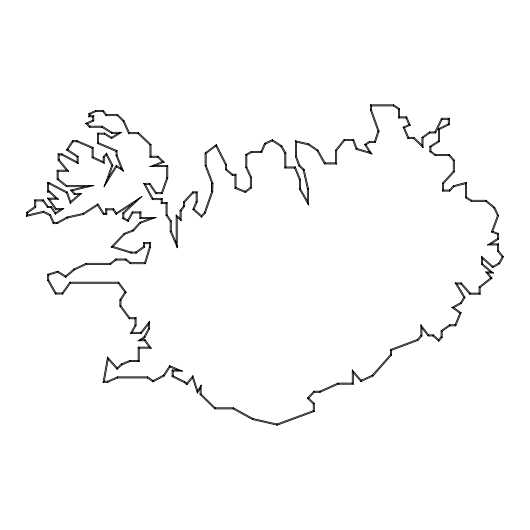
<?xml version="1.0" encoding="UTF-8"?>
<svg xmlns="http://www.w3.org/2000/svg" width="530" height="530" viewBox="0 0 530 530"><rect width="100%" height="100%" fill="white"/><g stroke="black" fill="none" stroke-linecap="round" stroke-linejoin="round"><path stroke-width="0.79" d="M211.907 183.612L211.656 191.582L204.368 212.444L201.499 215.664L201.592 217.24L205.348 213.027L212.769 191.787L213.027 183.42L206.203 165.473L206.203 153.448L215.955 146.194L216.353 144.511L205.083 152.885L205.083 165.678L211.907 183.612L213.027 183.42M149.109 347.09L144.538 340.79L138.125 340.79L141.788 339.67L145.107 339.67L151.295 348.203L149.109 347.09L138.125 347.09L139.244 348.203L139.244 361.553L130.142 361.553L122.145 364.766L117.137 369.304L117.216 367.727L107.504 357.015L103.039 382.342L107.762 382.342L117.534 377.976L147.426 377.976L153.018 381.865L164.227 376.002L170.05 367.018L169.627 365.627L163.452 375.147L153.104 380.56L153.018 381.865M272.221 140.94L272.307 139.668L264.503 143.319L261.065 151.375L261.8 152.488L265.358 144.147L272.221 140.94L280.94 146.552L284.769 153.316L284.769 168.043L294.594 168.043L295.342 166.923L285.889 166.923L284.769 168.043M498.644 243.88L497.524 244.999L487.56 244.999L491.31 243.88L498.644 243.88L498.644 250.836L503.5 256.739L499.624 263.808L492.748 267.743L492.893 266.378L481.452 256.202L481.452 264.324L490.455 271.93L493.509 273.043L488.037 273.043L485.745 271.93L490.455 271.93M34.669 199.863L35.788 200.976L42.857 200.976L47.554 207.535L50.86 207.535L55.306 214.219L55.617 212.669L51.463 206.422L48.124 206.422L43.434 199.863L34.669 199.863L34.669 206.673L26.5 212.457L26.5 216.366L43.434 212.457L43.566 211.278L50.423 214.577L53.967 222.547L53.245 223.667L57.141 223.667L67.389 218.069L83.528 214.451L97.533 205.448L97.871 203.904L103.933 213.332L105.682 213.332L106.802 214.451L103.323 214.451L97.533 205.448M106.278 155.065L106.517 153.104L103.131 156.973L103.131 161.617L104.251 163.366L104.251 157.397L106.278 155.065L111.664 165.386L104.059 186.732L116.607 166.844L116.255 165.307L121.198 168.421L123.516 171.203L116.607 166.844M197.677 390.504L201.155 385.058L200.042 388.874L197.339 393.094L197.677 390.504L192.9 375.737L186.726 383.19L186.871 384.76L184.261 382.594L172.058 376.538L172.058 370.006L177.06 370.006L182.525 371.119L173.171 371.119L172.058 370.006M57.697 272.354L57.856 271.135L65.634 276.011L65.733 277.389L57.697 272.354L48.747 275.11L47.627 274.282L47.627 280.403L55.378 294.064L62.745 294.064L70.391 283.292L118.21 283.292L124.822 292.235L126.18 292.196L120.986 300.132L120.986 305.75L129.711 317.682L136.097 317.682L136.097 325.48L132.255 332.317L130.347 333.43L134.984 325.188L134.984 318.795L136.097 317.682M131.221 252.028L135.839 252.028L143.544 246.477L143.544 242.594L144.663 243.714L144.663 247.046L136.203 253.141L131.056 253.141L131.221 252.028L113.168 246.496L111.121 247.033L124.04 233.425L132.851 229.994L139.84 222.256L149.884 218.552L156.145 217.439L140.953 217.439L139.84 218.552L139.84 212.994L140.953 211.881L140.953 217.439M103.039 382.342L104.364 381.229L108.206 359.453L107.504 357.015M197.339 393.094L192.463 378.016L192.9 375.737M92.061 148.228L92.061 157.688L93.181 156.973L93.181 147.486L92.061 148.228L76.823 141.768L77.049 140.649L72.497 140.649L66.376 149.937L77.049 156.973L77.049 161.842L78.168 163.697L78.168 156.376L67.919 149.619L66.376 149.937M353.364 372.895L360.93 381.6L361.228 380.242L352.245 369.907L352.245 383.104L353.364 384.217L353.364 372.895L352.245 369.907M105.682 213.332L105.682 208.774L106.802 209.887L113.056 209.887L115.984 214.451L116.322 212.908L141.861 196.498L123.868 213.477L123.868 217.896L122.755 218.552L122.755 212.994L132.361 203.931L141.861 196.498M81.017 193.622L78.791 194.457L74.2 194.457L70.516 190.111L72.537 190.767L74.723 193.337L81.759 193.337L70.238 203.434L66.489 192.867L48.826 183.738L49.098 182.625L47.382 182.625L47.382 192.079L49.098 192.079L55.617 198.127L58.466 199.24L49.548 199.24L47.382 198.127L55.617 198.127M78.168 163.697L61.659 154.959L61.937 153.846L58.048 153.846L58.048 160.1L66.356 170.183L68.721 171.303L58.207 171.303L57.088 170.183L57.088 179.359L66.356 186.692L84.568 186.692L93.883 185.573L72.537 190.767M314.35 411.472L313.237 410.697L313.237 403.893L307.228 398.202L308.805 398.162L314.35 403.409L314.35 411.472L277.177 425.186L252.505 419.581L233.147 408.915L233.432 407.795L215.246 407.795L201.155 394.101L201.155 385.058M70.238 203.434L70.735 201.513L78.791 194.457M121.059 132.507L117.925 133.401L111.664 133.401L101.879 127.279L89.51 127.279L85.595 123.371L87.529 123.728L89.968 126.16L102.204 126.16L111.982 132.281L121.84 132.281L111.671 138.588L104.311 134.196L104.615 133.083L97.447 133.083L97.447 143.504L116.017 151.348L117.13 150.606L117.13 155.303L123.516 171.203M465.4 183.724L453.938 186.719L449.877 191.138L442.524 191.138L443.643 190.025L449.387 190.025L453.342 185.725L466.519 182.274L465.4 183.724L465.4 197.736L471.316 201.407L471.634 200.287L486.089 200.287L494.715 207.31L498.644 215.604L492.827 231.391L491.396 232.054L497.524 234.306L498.644 233.531L498.644 239.09L491.31 243.88M101.879 127.279L102.204 126.16M111.664 133.401L111.982 132.281M145.492 263.735L144.663 262.622L149.361 247.046L149.361 243.714L150.48 242.594L150.48 247.212L145.492 263.735L130.228 263.735L125.67 260.091L116.156 260.091L110.565 264.444L86.377 264.444L74.492 269.922L65.733 277.389M374.551 141.338L369.403 141.338L364.507 144.505L366.051 144.836L369.735 142.457L375.353 142.457L374.551 141.338L377.917 131.175L370.364 109.962L370.364 104.814L371.484 105.934L393.379 105.934L393.724 104.814L399.6 108.776L399.6 116.845L398.487 117.958L405.953 117.958L406.689 116.845L399.6 116.845M147.426 377.976L147.777 376.863L153.104 380.56M403.058 127.14L404.522 127.737L410.28 125.285L408.815 124.696L403.058 127.14L407.861 138.443L413.44 138.443L423.053 147.605L423.053 137.899L429.87 133.017L435.633 133.017L434.931 131.904L441.464 118.23L449.387 118.23L449.387 124.623L448.274 123.927L438.403 128.75L438.403 140.927L429.843 146.386L429.843 151.739L435.216 155.621L435.58 154.508L449.387 154.508L454.356 160.133L454.356 171.813L443.643 183.493L443.643 190.025M375.353 142.457L379.096 131.168L371.484 109.77L371.484 105.934M66.356 186.692L66.747 185.573L93.883 185.573M130.347 333.43L141.331 333.43L148.367 324.572L149.486 321.372L149.486 328.878L144.869 337.603L141.788 339.67M125.67 260.091L126.06 258.971L130.618 262.622L144.663 262.622M130.228 263.735L130.618 262.622M161.478 192.602L156.297 192.602L149.924 183.314L143.584 183.314L145.445 184.427L149.341 184.427L155.707 193.715L162.266 193.715L161.478 192.602L166.685 177.934L166.685 166.592L167.798 165.473L155.707 165.473L149.857 166.592L162.213 161.696L164.234 162.101L158.139 156.204L151.05 156.204L149.93 157.324L157.688 157.324L162.213 161.696M162.266 193.715L167.798 178.126L167.798 165.473M104.059 186.732L108.491 177.616L112.877 165.307L106.517 153.104M471.316 201.407L485.692 201.407L486.089 200.287M232.584 174.224L236.062 174.224L234.949 175.344L232.18 175.344L232.584 174.224L226.502 169.156L226.502 164.459L216.353 144.511M491.396 232.054L497.432 215.657L493.814 208.018L485.692 201.407M461.153 312.733L459.788 313.137L451.765 307.513L453.872 307.625L461.153 312.733L455.813 325.87L449.977 325.87L442.192 331.23L442.192 337.345L438.787 341.201L432.844 335.96L433.268 334.841L428.664 334.841L420.853 324.817L420.853 335.523L417.203 339.531L390.444 349.581L390.444 354.656L372.259 375.18L361.228 380.242M252.505 419.581L252.903 418.528L277.104 424.02L313.237 410.697M49.098 192.079L49.535 190.959L48.502 190.959L47.382 192.079M137.979 133.699L138.423 132.586L129.386 132.586L128.664 133.699L137.979 133.699L149.93 145.008L149.93 157.324M413.44 138.443L413.884 137.33L408.603 137.33L407.861 138.443M157.688 157.324L158.139 156.204M88.801 116.852L89.921 115.732L93.81 115.732L92.697 116.852L88.801 116.852L88.801 113.652L89.921 114.361L95.844 111.578L102.827 111.578L105.934 115.679L117.296 115.679L117.746 114.559L124.027 120.668L129.386 132.586M233.147 408.915L214.796 408.915L215.246 407.795M455.813 325.87L455.065 324.751L459.788 313.137M89.51 127.279L89.968 126.16M201.592 217.24L192.787 209.396L196.107 201.725L196.107 192.953L197.226 191.833L192.774 191.833L183.446 201.95L183.446 206.124L180.028 210.509L180.028 218.294L181.147 220.738L177.252 217.373L176.139 214.928L180.028 218.294M192.787 209.396L194.132 209.098L197.226 201.95L197.226 191.833M308.838 143.829L295.422 140.768L296.535 142.166L308.38 144.869L308.838 143.829L318.007 150.123L325.128 162.862L324.473 163.982L336.669 163.982L336.669 150.513L344.593 140.589L352.874 140.589L353.649 139.476L356.995 148.466L369.403 152.097L371.967 154.005L366.051 144.836M435.216 155.621L448.883 155.621L449.387 154.508M488.037 273.043L492.078 278.177L480.167 287.545L480.167 294.216L469.739 294.216L460.921 284.014L461.431 282.901L455.058 282.901L463.737 297.37L465.035 297.37L461.425 303.471L453.872 307.625M469.739 294.216L470.249 293.103L461.431 282.901M74.2 194.457L74.723 193.337M435.633 133.017L442.166 119.349L441.464 118.23M432.844 335.96L428.121 335.96L428.664 334.841M102.827 111.578L103.383 110.459L106.49 114.559L117.746 114.559M105.934 115.679L106.49 114.559M118.21 283.292L118.773 282.172L126.18 292.196M134.984 318.795L129.141 318.795L129.711 317.682M144.538 340.79L145.107 339.67M42.857 200.976L43.434 199.863M47.554 207.535L48.124 206.422M56.193 208.555L63.825 208.555L60.135 209.668L55.617 209.668L56.193 208.555L49.548 199.24M149.341 184.427L149.924 183.314M155.707 193.715L156.297 192.602M138.125 340.79L144.014 336.835L148.367 328.6L148.367 324.572M50.86 207.535L51.463 206.422M103.323 214.451L103.933 213.332M113.056 209.887L113.665 208.774L116.322 212.908M492.893 266.378L498.803 262.999L502.155 256.865L503.5 256.739M122.755 218.552L128.167 221.527L127.723 220.01L132.189 211.881L140.953 211.881M128.167 221.527L132.851 212.994L132.189 211.881M55.378 294.064L56.028 292.951L48.747 280.105L48.747 275.11M451.765 307.513L460.616 302.637L463.737 297.37M161.147 199.644L161.147 203.533L162.266 202.42L162.266 198.525L161.147 199.644L152.315 199.644L152.984 198.525L145.445 184.427M108.491 177.616L116.255 165.307M184.261 382.594L184.871 381.653L186.726 383.19M129.141 318.795L119.873 306.115L119.873 299.801L124.822 292.235M67.919 149.619L73.1 141.768L76.823 141.768M56.028 292.951L62.169 292.951L69.808 282.172L118.773 282.172M181.147 220.738L181.147 210.894L184.559 206.508L184.559 202.387L193.264 192.953L196.107 192.953M132.255 332.317L140.794 332.317L149.486 321.372M26.5 216.366L27.62 214.961L43.566 211.278M336.669 163.982L335.556 162.862L335.556 150.123L344.056 139.476L353.649 139.476M186.871 384.76L192.463 378.016M438.787 341.201L438.688 339.631L441.073 336.928L441.073 330.647L449.632 324.751L455.065 324.751M360.93 381.6L372.934 376.101L391.557 355.08L391.557 350.356L390.444 349.581M113.168 246.496L124.676 234.373L133.5 230.934L140.483 223.209L156.145 217.439M391.557 350.356L417.845 340.479L421.966 335.96L421.966 328.063L420.853 324.817M442.524 191.138L442.524 183.055L453.243 171.375L453.243 160.557L448.883 155.621M352.874 140.589L356.147 149.38L356.995 148.466M307.228 398.202L313.873 391.193L319.815 391.193L337.974 383.104L352.245 383.104M308.805 398.162L314.35 392.306L320.054 392.306L338.213 384.217L353.364 384.217M177.252 217.373L177.252 247.802L170.176 231.391L170.176 221.355L166.016 215.279L166.016 203.533L167.129 202.42L162.266 202.42M442.166 119.349L448.274 119.349L449.387 118.23M53.245 223.667L49.575 215.412L50.423 214.577M280.94 146.552L281.774 145.763L285.889 153.024L285.889 166.923M324.473 163.982L317.159 150.898L318.007 150.123M117.216 367.727L121.542 363.805L129.923 360.433L138.125 360.433L139.244 361.553M66.489 192.867L67.396 192.079L70.735 201.513M65.634 276.011L73.882 268.975L86.132 263.331L110.18 263.331L115.772 258.971L126.06 258.971M480.167 294.216L479.047 293.103L479.047 287.002L490.508 277.992L492.078 278.177M493.814 208.018L494.715 207.31M245.754 154.502L246.867 155.157L246.867 167.189L251.445 177.172L251.445 187.978L245.383 192.536L234.949 188.322L236.062 187.574L245.218 191.264L250.332 187.421L250.332 177.411L245.754 167.427L245.754 154.502L251.333 151.375L261.065 151.375M423.053 147.605L421.94 144.995L421.94 137.33L429.505 131.904L434.931 131.904M27.62 214.961L27.62 213.034L35.788 207.25L35.788 200.976M128.664 133.699L123.093 121.324L124.027 120.668M55.617 212.669L60.135 209.668M55.306 214.219L63.825 208.555M97.447 143.504L98.56 142.769L117.13 150.606M299.814 165.373L304.213 169.54L308.46 188.726L308.46 204.977L307.34 200.79L307.34 188.852L303.2 170.117L298.86 166.009L299.814 165.373L296.535 156.555L296.535 142.166M487.56 244.999L497.524 238.487L497.524 234.306M53.967 222.547L56.856 222.547L66.992 217.015L83.091 213.404L97.871 203.904M115.984 214.451L132.361 203.931M435.58 154.508L430.963 151.169L430.963 146.995L439.522 141.543L439.522 129.446L438.403 128.75M111.671 138.588L111.664 137.283L117.925 133.401M172.058 376.538L173.171 375.85L184.871 381.653M303.2 170.117L304.213 169.54M246.867 155.157L251.624 152.488L261.8 152.488M465.4 197.736L466.519 197.114L466.519 182.274M77.049 156.973L78.168 156.376M398.487 117.958L398.487 109.372L399.6 108.776M429.843 151.739L430.963 151.169M449.387 124.623L439.522 129.446L438.403 128.836M57.088 179.359L58.207 178.822L66.747 185.573M88.801 113.652L95.599 110.459L103.383 110.459M215.955 146.194L225.382 164.724L225.382 169.673L226.502 169.156M481.452 264.324L482.572 263.808L493.509 273.043M85.595 123.371L92.697 120.191L93.81 120.913L93.81 115.732M87.529 123.728L93.81 120.913M104.364 381.229L107.524 381.229L117.296 376.863L147.777 376.863M149.93 145.008L151.05 144.531L151.05 156.204M313.237 403.893L314.35 403.409M200.042 388.874L200.042 394.572L201.155 394.101M155.707 165.473L164.234 162.101M453.243 160.557L454.356 160.133M58.048 160.1L59.161 159.696L68.721 171.303M497.524 244.999L497.524 251.233L498.644 250.836M119.873 306.115L120.986 305.75M166.016 215.279L167.129 214.928L167.129 202.42M170.176 221.355L171.296 221.01L167.129 214.928M47.627 274.282L57.856 271.135M294.594 168.043L299.377 179.756L299.377 189.15L300.49 188.852L307.34 200.79M284.769 153.316L285.889 153.024M47.627 280.403L48.747 280.105M70.516 190.111L84.568 186.692M225.382 164.724L226.502 164.459M245.754 167.427L246.867 167.189M250.332 177.411L251.445 177.172M170.176 231.391L171.296 231.16L176.139 242.395L177.252 247.802M299.377 179.756L300.49 179.537L300.49 188.852M116.017 151.348L116.017 155.522L117.13 155.303M205.083 165.678L206.203 165.473M298.86 166.009L295.422 156.754L296.535 156.555M370.364 109.962L371.484 109.77M307.34 188.852L308.46 188.726M111.664 165.386L112.877 165.307M497.432 215.657L498.644 215.604M377.917 131.175L379.096 131.168M370.364 104.814L393.724 104.814M97.447 133.083L98.56 134.196L104.311 134.196M58.048 153.846L59.161 154.959L61.659 154.959M325.128 162.862L335.556 162.862M149.857 166.592L166.685 166.592M57.088 170.183L66.356 170.183M47.382 182.625L48.826 183.738M152.984 198.525L162.266 198.525M161.147 203.533L166.016 203.533M105.682 208.774L113.665 208.774M132.851 212.994L139.84 212.994M139.84 218.552L149.884 218.552M143.544 242.594L150.48 242.594M144.663 243.714L149.361 243.714M455.058 282.901L457.026 284.014L460.921 284.014M470.249 293.103L479.047 293.103M139.244 348.203L151.295 348.203M149.361 247.046L150.48 247.212M166.685 177.934L167.798 178.126M212.769 191.787L211.656 191.582L211.656 182.963M196.107 201.725L197.226 201.95M148.367 328.6L149.486 328.878M134.984 325.188L136.097 325.48M356.147 149.38L371.967 154.005M119.873 299.801L120.986 300.132M111.121 247.033L131.056 253.141M183.446 206.124L184.559 206.508M180.028 210.509L181.147 210.894M335.556 150.123L336.669 150.513M492.827 231.391L498.644 233.531M103.131 156.973L104.251 157.397M441.073 336.928L442.192 337.345M390.444 354.656L391.557 355.08M420.853 335.523L421.966 335.96M453.243 171.375L454.356 171.813M442.524 183.055L443.643 183.493M183.446 201.95L184.559 202.387M77.049 140.649L93.181 147.486M169.627 365.627L182.525 371.119M170.05 367.018L177.06 370.006M122.755 212.994L123.868 213.477M93.181 156.973L103.131 161.617M92.061 157.688L104.251 163.366M43.434 212.457L49.575 215.412M479.047 287.002L480.167 287.545M250.332 187.421L251.445 187.978M205.083 152.885L206.203 153.448M143.544 246.477L144.663 247.046M421.94 137.33L423.053 137.899M49.098 182.625L67.396 192.079M34.669 206.673L35.788 207.25M26.5 212.457L27.62 213.034M441.073 330.647L442.192 331.23M61.937 153.846L77.049 161.842M497.524 238.487L498.644 239.09M438.403 140.927L439.522 141.543M429.843 146.386L430.963 146.995M123.868 217.896L127.723 220.01M233.432 407.795L252.903 418.528M204.368 212.444L205.348 213.027M104.615 133.083L111.664 137.283M466.519 197.114L471.634 200.287M272.307 139.668L281.774 145.763M393.379 105.934L398.487 109.372M120.588 168.01L121.198 168.421L116.017 155.522M308.38 144.869L317.159 150.898M225.382 169.673L232.18 175.344M433.268 334.841L438.688 339.631M481.452 256.202L482.572 258.693L492.748 267.743M194.132 209.098L201.499 215.664M144.014 336.835L144.869 337.603M49.535 190.959L58.466 199.24M138.423 132.586L151.05 144.531M413.884 137.33L421.94 144.995M264.503 143.319L265.358 144.147M117.296 115.679L123.093 121.324M200.042 394.572L214.796 408.915M498.803 262.999L499.624 263.808M460.616 302.637L461.425 303.471M163.452 375.147L164.227 376.002M108.206 359.453L117.137 369.304M497.524 251.233L502.155 256.865M485.745 271.93L490.508 277.992M421.966 328.063L428.121 335.96M372.259 375.18L372.934 376.101M47.382 198.127L55.617 209.668M132.851 229.994L133.5 230.934M417.203 339.531L417.845 340.479M139.84 222.256L140.483 223.209M124.04 233.425L124.676 234.373M364.507 144.505L369.403 152.097M73.882 268.975L74.492 269.922M121.542 363.805L122.145 364.766M453.342 185.725L453.938 186.719M457.026 284.014L465.035 297.37M299.377 189.15L308.46 204.977M72.497 140.649L73.1 141.768M143.584 183.314L152.315 199.644M69.808 282.172L70.391 283.292M62.169 292.951L62.745 294.064M140.794 332.317L141.331 333.43M344.056 139.476L344.593 140.589M449.387 190.025L449.877 191.138M192.774 191.833L193.264 192.953M313.873 391.193L314.35 392.306M406.689 116.845L410.28 125.285M405.953 117.958L408.815 124.696M404.522 127.737L408.603 137.33M83.091 213.404L83.528 214.451M295.342 166.923L300.49 179.537M66.992 217.015L67.389 218.069M115.772 258.971L116.156 260.091M110.18 263.331L110.565 264.444M135.839 252.028L136.203 253.141M429.505 131.904L429.87 133.017M449.632 324.751L449.977 325.87M369.403 141.338L369.735 142.457M251.333 151.375L251.624 152.488M56.856 222.547L57.141 223.667M95.599 110.459L95.844 111.578M86.132 263.331L86.377 264.444M337.974 383.104L338.213 384.217M319.815 391.193L320.054 392.306M117.296 376.863L117.534 377.976M107.524 381.229L107.762 382.342M129.923 360.433L130.142 361.553M245.218 191.264L245.383 192.536M277.104 424.02L277.177 425.186M482.572 258.693L482.572 263.808M448.274 119.349L448.274 123.927M295.422 140.768L295.422 156.754M236.062 174.224L236.062 187.574M234.949 175.344L234.949 188.322M176.139 214.928L176.139 242.395M173.171 371.119L173.171 375.85M171.296 221.01L171.296 231.16M138.125 347.09L138.125 360.433M106.802 209.887L106.802 214.451M98.56 134.196L98.56 142.769M92.697 116.852L92.697 120.191M89.921 114.361L89.921 115.732M59.161 154.959L59.161 159.696M58.207 171.303L58.207 178.822M48.502 183.738L48.502 190.959"/></g></svg>
